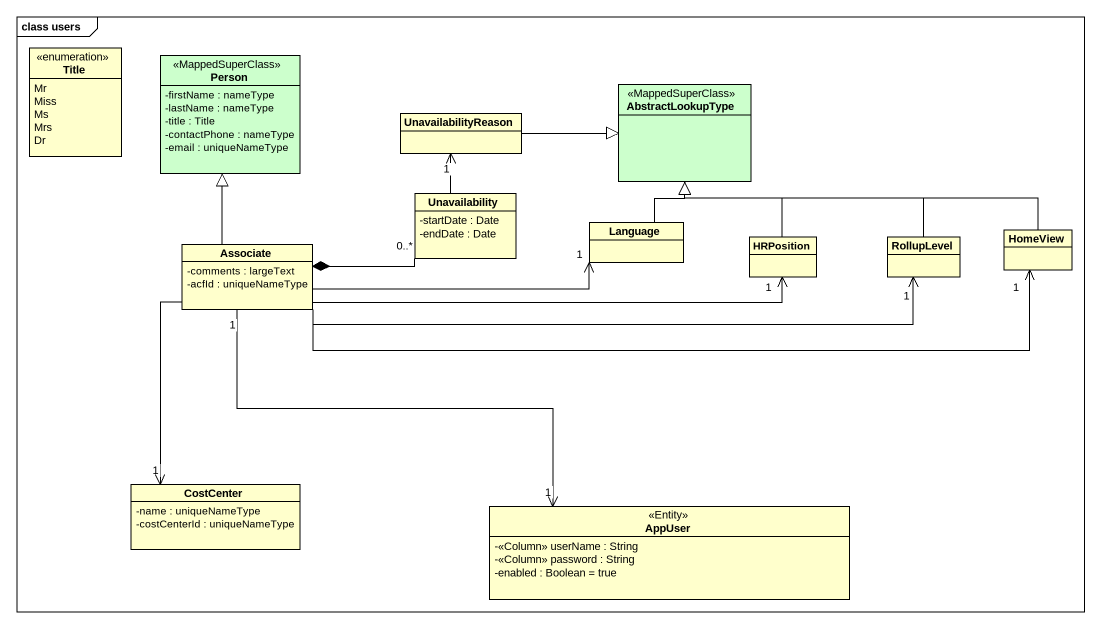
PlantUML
@startuml
mainframe class users
hide circle
hide empty members
skinparam classAttributeIconSize 0
enum "Title" as Title_ {
  Mr
  Miss
  Ms
  Mrs
  Dr
}
class "Person" as Person_ <<MappedSuperClass>> #CCFFCC {
  -firstName : nameType
  -lastName : nameType
  -title : Title
  -contactPhone : nameType
  -email : uniqueNameType
}
class AbstractLookupType <<MappedSuperClass>> #CCFFCC
class UnavailabilityReason
class Unavailability {
  -startDate : Date
  -endDate : Date
}
class Language
class Associate {
  -comments : largeText
  -acfId : uniqueNameType
}
class HRPosition
class RollupLevel
class HomeView
class CostCenter {
  -name : uniqueNameType
  -costCenterId : uniqueNameType
}
class AppUser <<Entity>> {
  -<<Column>> userName : String
  -<<Column>> password : String
  -enabled : Boolean = true
}
UnavailabilityReason -right-|> AbstractLookupType
Unavailability -up-> "1" UnavailabilityReason
Language -up-|> AbstractLookupType
Associate -up-|> Person_
Associate *-right- "0..*" Unavailability
Associate -right-> "1" Language
Associate -right-> "1" HRPosition
Associate -right-> "1" RollupLevel
Associate -right-> "1" HomeView
Associate --> "1" CostCenter
Associate "1" --> "1" AppUser
HRPosition -up-|> AbstractLookupType
RollupLevel -left-|> AbstractLookupType
HomeView -left-|> AbstractLookupType
@enduml
